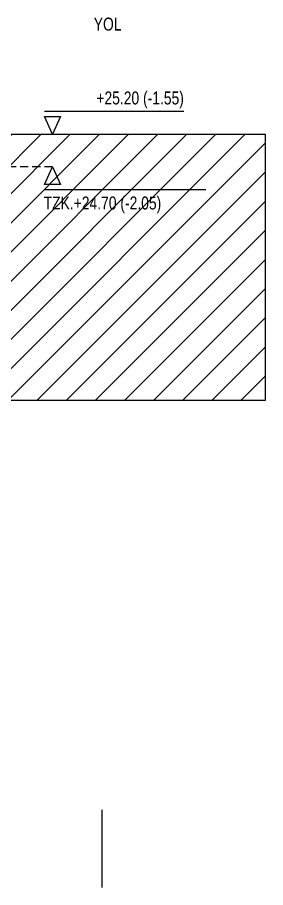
# Model space of a CAD drawing. Header units: centimetres. Extents: x 77182 to 116086, y 20619 to 33555.
# Drawn here: x 88107 to 88490, y 20619 to 21961 of the extents above; entities that cross this region are included whole.
import ezdxf

# ---------------------------------------------------------------- set-up
doc = ezdxf.new("R2010")
doc.units = ezdxf.units.CM
doc.header["$LTSCALE"] = 100
doc.linetypes.add('HIDDEN2', pattern=[0.1875, 0.125, -0.0625])
for name, color, linetype in [('A-ANNO-DIMS', 187, 'Continuous'), ('A-ANNO-IDEN', 50, 'Continuous'), ('A-ANNO-TTBL', 157, 'Continuous'), ('A-HATCH', 253, 'Continuous'), ('S-CONC', 5, 'Continuous'), ('S-HTCH', 8, 'Continuous')]:
    doc.layers.add(name, color=color, linetype=linetype)
doc.styles.add('Fields_100', font='act_simplex.shx', dxfattribs={"width": 0.8, "height": 20})

msp = doc.modelspace()

# ---------------------------------------------------------------- hatches: boundary and pattern name
at = {"layer": 'A-HATCH'}
h = msp.add_hatch(dxfattribs=at)
h.set_pattern_fill('LINE', color=256, scale=10, angle=45, style=0)
h.set_pattern_definition([(45, (77182.072, 21370.33), (-22.45064, 22.45064), [])])
h.paths.add_polyline_path([(81548, 21659.4), (81558, 21659.4), (81558.1, 21746.4), (81708.6, 21746.4), (81708.6, 21874.4), (81004.1, 21874.4), (81004.1, 21895.4), (78199.7, 21895.4), (78199.7, 21845.4), (78279.7, 21845.4), (78279.7, 21815.4), (78179.7, 21815.4), (78179.7, 21915.4), (77182.1, 21915.4), (77182.1, 21370.3), (88490, 21370.3), (88490, 21780.4), (87990, 21780.4), (87990, 21660.4), (88000, 21660.4), (88000, 21650.4), (87860, 21650.4), (87860, 21660.4), (87870, 21660.4), (87870, 21690.4), (87970, 21690.4), (87970, 21870.4), (87664, 21905.4), (87664, 21895.4), (87509.5, 21895.4), (87509.5, 21746.4), (87660, 21746.4), (87660, 21741.4), (87660, 21659.4), (87670, 21659.4), (87670, 21649.4), (87249, 21649.4), (87249, 21660.4), (85770, 21660.4), (85770, 21649.4), (85349, 21649.4), (85349, 21660.4), (83870, 21660.4), (83870, 21649.4), (83449, 21649.4), (83449, 21660.4), (81969, 21660.4), (81969, 21649.4), (81548, 21649.4)])

# ---------------------------------------------------------------- linework, layer by layer
at = {"layer": 'A-ANNO-DIMS', "linetype": 'HIDDEN2'}
msp.add_line((88161.4, 21730.4), (87970, 21730.4), dxfattribs=at)
at = {"layer": 'A-ANNO-DIMS', "elevation": 0}
for points in [[(88364, 21815.4), (88148.9, 21815.4)], [(88148.9, 21695.4), (88397.9, 21695.4)]]:
    msp.add_lwpolyline(points, dxfattribs=at)
for points in [[(88161.4, 21780.4), (88148.9, 21807.9), (88173.9, 21807.9)], [(88161.4, 21730.4), (88173.9, 21702.9), (88148.9, 21702.9)]]:
    msp.add_lwpolyline(points, close=True, dxfattribs=at)
at = {"layer": 'A-ANNO-TTBL'}
msp.add_lwpolyline([(88238, 20619.1), (88238, 20739.1)], dxfattribs=at)
at = {"layer": 'S-CONC', "elevation": 0}
msp.add_lwpolyline([(87990, 21780.4), (88490, 21780.4)], dxfattribs=at)
at = {"layer": 'S-HTCH', "elevation": 0}
msp.add_lwpolyline([(77182.1, 21915.4), (77182.1, 21370.3), (88490, 21370.3), (88490, 21780.4)], dxfattribs=at)

# ---------------------------------------------------------------- texts
at = {"layer": 'A-ANNO-DIMS', "color": 50, "char_height": 20, "style": 'Fields_100'}
for s, width, insert, attachment_point in [('+25.20 (-1.55)', 226.336, (88364, 21820.4), 9), ('TZK.+24.70 (-2.05)', 458.007, (88147.7, 21658.5), 7)]:
    msp.add_mtext_dynamic_manual_height_columns(s, width=width, gutter_width=100, heights=[0], dxfattribs=dict(at, insert=insert, attachment_point=attachment_point))
at = {"layer": 'A-ANNO-IDEN', "insert": (88225, 21960.3), "char_height": 20, "attachment_point": 1, "style": 'Fields_100'}
msp.add_mtext_dynamic_manual_height_columns('YOL', width=277.705, gutter_width=100, heights=[0], dxfattribs=at)

doc.saveas('drawing.dxf')
